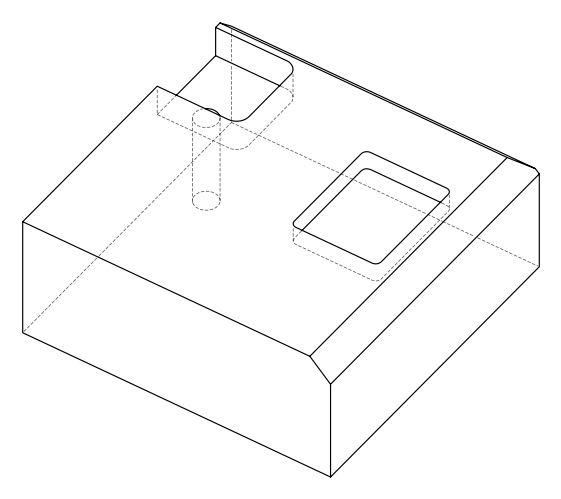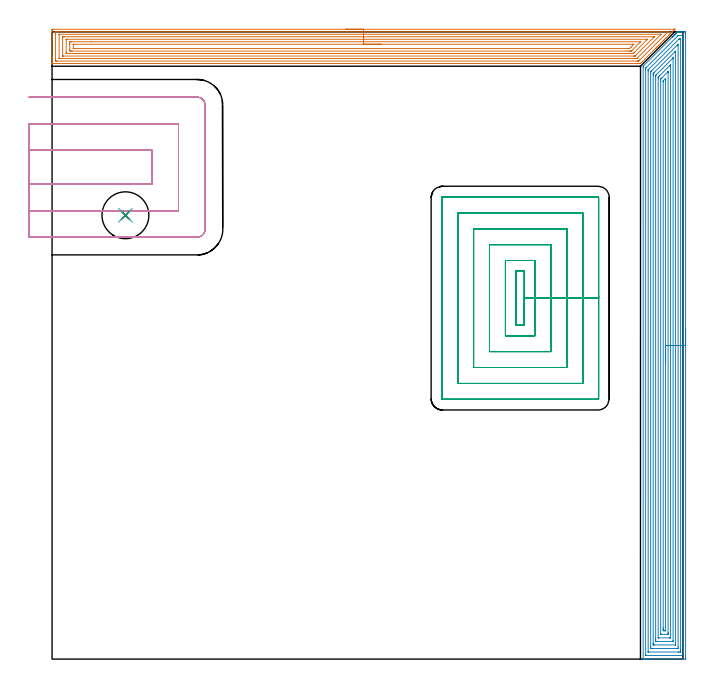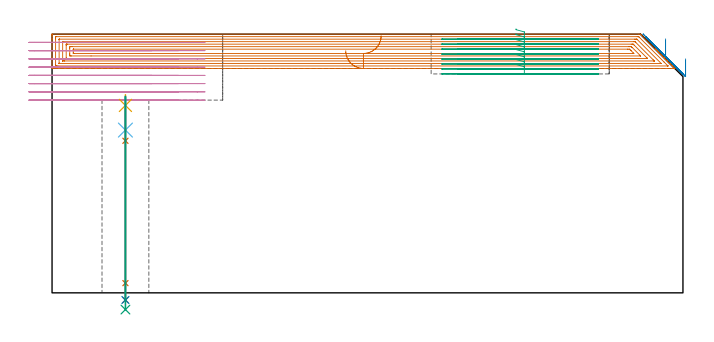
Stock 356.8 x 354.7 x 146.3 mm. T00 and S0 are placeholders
(PLAN: 9 operations, 7 tool changes, 84 min)
(1 AREA_MILL | FG_CHAMFER_SURFACE | UGT0205_001 | 19.57 min | 66856 mm3)
(2 AREA_MILL_1 | FG_CHAMFER_SURFACE_1 | UGT0205_001 | 25.31 min | 99148 mm3)
(3 MILL_RECTANGULAR_POCKET | POCKET_RECTANGULAR_STRAIGHT | NXT0201_011 | Follow Part, ap 3, ae 75% | 23.55 min | 285883 mm3)
(4 MILL_SLOT | SLOT_PARTIAL_RECTANGULAR | UGT0201_094 | Follow Part, ap 5, ae 75% | 13.89 min | 353791 mm3)
(5 SPOT_DRILL | STEP1HOLE | NXT0321_9005460120000 | 0.06 min | 140 mm3)
(6 DRILL_BLIND_HOLE_INTO_CENTER | STEP1HOLE | NXT0301_084 | 0.08 min | 1402 mm3)
(7 GUN_DRILL_THROUGH_HOLE | STEP1HOLE | UGT0307_008 | 0.55 min | 8850 mm3)
(8 DRILL_TO_ENLARGE_THROUGH_HOLE | STEP1HOLE | NXT0301_104 | 0.47 min | 6331 mm3)
(9 DRILL_TO_ENLARGE_THROUGH_HOLE_1 | STEP1HOLE | UGT0301_388 | 0.49 min | 43315 mm3)
(TOOL UGT0205_001 | Chamfer Mill 20 x 3 x 45 deg. | D20 FL50 Z2)
(TOOL NXT0201_011 | ENDMILL 12mm [2P460-1200-NA 1630] | D12 FL38 Z6)
(TOOL UGT0201_094 | End mill 20 mm | D20 FL38 Z4)
(TOOL NXT0321_9005460120000 | NC Spot Drill, 142deg, 12mm, Carbide, Uncoated | D12 PA142 FL30 Z2)
(TOOL NXT0301_084 | Carbide Drill 11.3mm [860.1-1130-034A1-MM 2214] | D11.3 PA140 FL55 Z2)
(TOOL UGT0307_008 | Gun Drill 11 mm | D11 PA130 FL24 Z1)
(TOOL NXT0301_104 | Carbide Drill 14mm [860.1-1400-112A1-MM 2214] | D14 PA140 FL123 Z2)
(TOOL UGT0301_388 | Twist Drill 26.5 mm | D26.5 PA118 FL165 Z2)
(OP 1 AREA_MILL)
G17 G21 G94 G90
T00 M6
G54
G17 G0 G90 X166.1 Y356.2 S1061 M3
G43 Z156.3 H0
Z136.9
G94 G1 X166.138 Z136.028 F250.
X166.252 Z135.164
X166.441 Z134.312
X166.703 Z133.48
X167.037 Z132.674
X167.44 Z131.9
X167.909 Z131.164
X168.44 Z130.472
X169.029 Z129.829
X169.672 Z129.24
X170.364 Z128.708
X171.1 Z128.24
X171.874 Z127.837
X172.68 Z127.503
X173.512 Z127.241
X174.364 Z127.052
X175.228 Z126.938
X176.1 Z126.9
X352.181 Y356.199 Z126.901
X352.189 Y356.196 Z126.904
X352.19 Y356.193 Z126.907
X352.181 Y356.182 Z126.918
X352.157 Y356.157 Z126.943
X351.754 Y355.752 Z127.345
X351.239 Y355.239 Z127.861
X350.991 Y354.989 Z128.108
X350.872 Y354.871 Z128.226
X350.693 Y354.693 Z128.407
X350.532 Y354.531 Z128.568
X350.432 Y354.431 Z128.667
X350.395 Y354.395 Z128.704
X349.991 Y353.99 Z129.108
X349.8 Y353.8 Z129.3
X349.684 Y353.684 Z129.416
X349.551 Y353.549 Z129.548
X349.502 Y353.501 Z129.597
X348.836 Y352.836 Z130.263
X348.67 Y352.668 Z130.428
X347.989 Y351.989 Z131.111
X347.789 Y351.787 Z131.309
X347.142 Y351.142 Z131.958
X346.908 Y350.906 Z132.19
X346.295 Y350.295 Z132.805
X346.228 Y350.227 Z132.872
X346.027 Y350.025 Z133.071
X345.447 Y349.447 Z133.652
X345.335 Y349.334 Z133.765
X345.145 Y349.144 Z133.952
X344.6 Y348.6 Z134.5
X344.264 Y348.262 Z134.834
X343.752 Y347.752 Z135.348
X343.383 Y347.381 Z135.715
X342.905 Y346.905 Z136.195
X342.655 Y346.654 Z136.443
X342.502 Y346.5 Z136.595
X342.351 Y346.35 Z136.748
X342.209 Y346.208 Z136.89
X342.062 Y346.059 Z137.036
X341.916 Y345.915 Z137.183
X341.762 Y345.761 Z137.336
X341.621 Y345.619 Z137.477
X341.481 Y345.48 Z137.618
X341.316 Y345.315 Z137.783
X341.18 Y345.178 Z137.918
X333.278 Y337.278 Z145.821
X332.832 Y336.835 Z146.265
X332.8 Y336.807 Z146.293
X331.939 Y336.8 Z146.3
X0.167
X0.007 Y336.802 Z146.289
X0.005 Y336.803 Z146.288
X0. Y337.135 Z145.964
Y337.468 Z145.631
Y338.129 Z144.966
Y339.34 Z143.756
Y339.891 Z143.203
Y350.19 Z132.907
Y355.477 Z127.62
X0.003 Y355.752 Z127.345
X0.01 Y356.192 Z126.906
X0.165 Y356.195 Z126.903
X0.614 Y356.2 Z126.9
X176.1
Y354.786 Z128.314
X348.101 Y354.785 Z128.315
X348.281 Y354.781 Z128.319
X348.316 Y354.779 Z128.321
X348.314 Y354.774 Z128.326
X348.301 Y354.757 Z128.343
X348.218 Y354.669 Z128.431
X346.082 Y352.532 Z130.568
X332.251 Y338.702 Z144.398
X331.939 Y338.392 Z144.708
X331.802 Y338.264 Z144.836
X331.747 Y338.221 Z144.879
X331.65 Y338.219 Z144.881
X331.449 Y338.216 Z144.884
X331.046 Y338.214 Z144.886
X330.959
X2.4 Y338.215 Z144.885
X2.312 Y338.216 Z144.884
X2.034 Y338.221 Z144.879
X2.01 Y338.312 Z144.788
X2.003 Y338.52 Z144.58
X2.001 Y339.01 Z144.09
X2. Y339.405 Z143.695
X2.001 Y353.99 Z129.11
X2.003 Y354.382 Z128.718
X2.01 Y354.772 Z128.328
X2.4 Y354.783 Z128.317
X2.488 Y354.784 Z128.316
X3.293 Y354.786 Z128.314
X176.1
Y353.372 Z129.728
X344.176 Y353.371 Z129.729
X344.27 Y353.37 Z129.73
X344.442 Y353.365 Z129.735
X344.454 Y353.363 Z129.737
X344.449 Y353.354 Z129.746
X344.442 Y353.342 Z129.758
X330.992 Y339.891 Z143.209
X330.823 Y339.726 Z143.374
X330.76 Y339.667 Z143.433
X330.733 Y339.644 Z143.456
X330.684 Y339.635 Z143.465
X330.416 Y339.631 Z143.469
X330.153 Y339.63 Z143.47
X329.526 Y339.629 Z143.471
X4.186
X4.097 Y339.63 Z143.47
X4.028 Y339.633 Z143.467
X4.013 Y339.635 Z143.465
X4.009 Y339.656 Z143.444
X4.005 Y339.708 Z143.392
X4.001 Y339.891 Z143.209
Y353.109 Z129.991
X4.002 Y353.291 Z129.809
X4.009 Y353.353 Z129.747
X4.012 Y353.365 Z129.735
X4.021 Y353.367 Z129.733
X4.053 Y353.37 Z129.73
X4.186 Y353.371 Z129.729
X176.1 Y353.372 Z129.728
Y351.957 Z131.143
X340.25
X340.472 Y351.956 Z131.144
X340.529 Y351.954 Z131.146
X340.58 Y351.951 Z131.149
X340.588 Y351.948 Z131.152
X340.577 Y351.935 Z131.165
X340.494 Y351.845 Z131.255
X340.43 Y351.78 Z131.32
X339.998 Y351.347 Z131.753
X330.153 Y341.502 Z141.598
X329.782 Y341.138 Z141.962
X329.704 Y341.064 Z142.036
X329.681 Y341.049 Z142.051
X329.646 Y341.047 Z142.053
X329.569 Y341.045 Z142.055
X329.26 Y341.043 Z142.057
X328.986
X6.591
X6.128 Y341.047 Z142.053
X6.022 Y341.05 Z142.05
X6.01 Y341.052 Z142.048
X6.006 Y341.073 Z142.027
X6.003 Y341.123 Z141.977
X6.001 Y341.223 Z141.877
X6. Y351.319 Z131.781
X6.002 Y351.773 Z131.327
X6.005 Y351.88 Z131.22
X6.009 Y351.932 Z131.168
X6.013 Y351.95 Z131.15
X6.041 Y351.952 Z131.148
X6.249 Y351.955 Z131.145
X6.865 Y351.957 Z131.143
X7.139
X176.1
Y350.543 Z132.557
X336.404
X336.727 Y350.536 Z132.564
X336.705 Y350.511 Z132.589
X336.664 Y350.465 Z132.635
X336.536 Y350.335 Z132.765
X336.404 Y350.202 Z132.898
X329.26 Y343.058 Z140.042
X328.995 Y342.796 Z140.304
X328.729 Y342.535 Z140.565
X328.658 Y342.468 Z140.632
X328.524 Y342.461 Z140.639
X328.444 Y342.458 Z140.642
X328.367 Y342.457 Z140.643
X327.552
X8.573
X8.415 Y342.458 Z140.642
X8.1 Y342.462 Z140.638
X8.015 Y342.464 Z140.636
X8.009 Y342.471 Z140.629
X8.005 Y342.492 Z140.608
X8.002 Y342.535 Z140.565
X8. Y343.177 Z139.923
Y350.227 Z132.873
X8.003 Y350.465 Z132.635
X8.006 Y350.505 Z132.595
X8.009 Y350.522 Z132.578
X8.025 Y350.536 Z132.564
X8.573 Y350.543 Z132.557
X176.1
Y349.129 Z133.971
X332.586 Y349.128 Z133.972
X332.832 Y349.125 Z133.975
X332.85 Y349.123 Z133.977
X332.861 Y349.12 Z133.98
X332.855 Y349.108 Z133.992
X332.847 Y349.097 Z134.003
X332.832 Y349.08 Z134.02
X328.049 Y344.297 Z138.803
X327.761 Y344.013 Z139.087
X327.662 Y343.918 Z139.182
X327.626 Y343.886 Z139.214
X327.58 Y343.878 Z139.222
X327.473 Y343.876 Z139.224
X327.011 Y343.872 Z139.228
X326.58 Y343.871 Z139.229
X326.119
X11.331
X10.868 Y343.872 Z139.228
X10.438 Y343.875 Z139.225
X10.016 Y343.878 Z139.222
X10.008 Y344.297 Z138.803
X10.001 Y344.727 Z138.373
X10. Y347.822 Z135.278
X10.001 Y348.252 Z134.848
X10.007 Y348.703 Z134.397
X10.013 Y349.122 Z133.978
X10.438 Y349.125 Z133.975
X10.9 Y349.128 Z133.972
X22.061 Y349.129 Z133.971
X176.1
Y347.715 Z135.385
X328.475 Y347.714 Z135.386
X328.972 Y347.709 Z135.391
X328.999 Y347.707 Z135.393
X328.987 Y347.692 Z135.408
X328.95 Y347.65 Z135.45
X328.892 Y347.589 Z135.511
X328.819 Y347.516 Z135.584
X327.418 Y346.115 Z136.985
X327.362 Y346.059 Z137.041
X326.971 Y345.674 Z137.426
X326.58 Y345.292 Z137.808
X326.467 Y345.29 Z137.81
X325.687 Y345.286 Z137.814
X325.579 Y345.285 Z137.815
X12.224 Y345.286 Z137.814
X12.114 Y345.287 Z137.813
X12.039 Y345.29 Z137.81
X12.009 Y345.293 Z137.807
X12.005 Y345.309 Z137.791
X12.002 Y345.329 Z137.771
X12. Y345.399 Z137.701
X12.001 Y347.382 Z135.718
X12.003 Y347.529 Z135.571
X12.008 Y347.646 Z135.454
X12.013 Y347.709 Z135.391
X12.029 Y347.71 Z135.39
X12.224 Y347.714 Z135.386
X12.332
X176.1 Y347.715 Z135.385
X176.972 Z135.423
X177.837 Z135.537
X178.688 Z135.726
X179.52 Z135.988
X180.326 Z136.322
X181.1 Z136.725
X181.836 Z137.194
X182.528 Z137.725
X183.171 Z138.314
X183.76 Z138.957
X184.292 Z139.65
X184.76 Z140.385
X185.163 Z141.159
X185.497 Z141.965
X185.759 Z142.797
X185.948 Z143.649
X186.062 Z144.514
X186.1 Z145.385
G0 Z156.3
M5
M2
(OP 2 AREA_MILL_1)
G17 G21 G94 G90
T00 M6
G54
G17 G0 G90 X358.3 Y187.35 S1061 M3
G43 Z156.3 H0
Z132.3
G94 G1 Y187.312 Z131.428 F250.
Y187.198 Z130.563
Y187.009 Z129.712
Y186.747 Z128.88
Y186.413 Z128.074
Y186.01 Z127.3
Y185.542 Z126.564
Y185.01 Z125.872
Y184.421 Z125.229
Y183.778 Z124.64
Y183.086 Z124.108
Y182.35 Z123.64
Y181.576 Z123.237
Y180.77 Z122.903
Y179.938 Z122.641
Y179.087 Z122.452
Y178.222 Z122.338
Y177.35 Z122.3
Y0.608
X358.296 Y0.214 Z122.302
X358.292 Y0.01 Z122.306
X358.084 Y0. Z122.513
X338.055 Z142.54
X337.452 Z143.142
X336.888 Z143.709
X336.567 Z144.029
X336.003 Z144.593
X335.683 Z144.912
X335.041 Z145.558
X334.661 Z145.938
X334.32 Z146.271
X334.302 Y0.008 Z146.288
X334.3 Y0.162 Z146.3
Y334.454
X334.307 Y335.301 Z146.293
X334.346 Y335.347 Z146.253
X350.724 Y351.726 Z129.872
X350.859 Y351.86 Z129.738
X351.029 Y352.03 Z129.568
X351.166 Y352.168 Z129.43
X351.306 Y352.307 Z129.292
X351.468 Y352.469 Z129.13
X351.609 Y352.611 Z128.987
X351.752 Y352.753 Z128.846
X351.906 Y352.908 Z128.691
X352.051 Y353.053 Z128.544
X352.198 Y353.199 Z128.399
X352.345 Y353.346 Z128.253
X352.493 Y353.496 Z128.102
X352.645 Y353.646 Z127.953
X352.783 Y353.785 Z127.814
X352.936 Y353.938 Z127.659
X353.091 Y354.092 Z127.507
X353.222 Y354.223 Z127.376
X353.378 Y354.381 Z127.217
X353.537 Y354.538 Z127.06
X353.691 Y354.696 Z126.897
X353.695 Y354.698 Z126.893
X353.698 Y354.7 Z126.89
X353.839 Z126.754
X354.08 Z126.519
X354.507 Z126.093
X355.148 Z125.447
X356.353 Z124.244
X356.917 Z123.677
X357.52 Z123.075
X357.802 Y354.697 Z122.793
X358.291 Y354.691 Z122.305
X358.294 Y354.588 Z122.302
X358.299 Y354.092 Z122.301
X358.3 Y353.59 Z122.3
Y177.35
X356.886 Z123.714
X356.885 Y2.178 Z123.715
X356.884 Y2.071 Z123.716
X356.881 Y2.018 Z123.719
X356.88 Y2.012 Z123.72
X356.863 Y2.008 Z123.737
X356.812 Y2.005 Z123.788
X356.422 Y2. Z124.178
X336.072 Y2.001 Z144.528
X335.837 Y2.005 Z144.763
X335.732 Y2.01 Z144.868
X335.721 Y2.014 Z144.879
X335.719 Y2.031 Z144.881
X335.716 Y2.077 Z144.884
X335.715 Y2.172 Z144.885
X335.714 Y2.362 Z144.886
Y333.561
X335.717 Y333.992 Z144.883
X335.72 Y334.207 Z144.88
X335.721 Y334.256 Z144.879
X335.745 Y334.285 Z144.855
X335.795 Y334.341 Z144.805
X335.904 Y334.454 Z144.696
X353.757 Y352.307 Z126.843
X354.014 Y352.557 Z126.586
X354.099 Y352.637 Z126.501
X354.167 Y352.69 Z126.433
X354.263 Y352.692 Z126.337
X354.759 Y352.699 Z125.841
X356.528 Z124.072
X356.763 Y352.695 Z123.837
X356.868 Y352.69 Z123.732
X356.879 Y352.686 Z123.721
X356.881 Y352.67 Z123.719
X356.884 Y352.623 Z123.716
X356.885 Y352.528 Z123.715
X356.886 Y352.338 Z123.714
Y177.35
X355.472 Z125.128
X355.471 Y5.071 Z125.129
X355.47 Y4.746 Z125.13
X355.466 Y4.179 Z125.134
X355.465 Y4.025 Z125.135
X355.317 Y4.008 Z125.283
X355.148 Y4.004 Z125.452
X354.44 Y4. Z126.16
X354.263 Z126.337
X337.452 Y4.001 Z143.148
X337.275 Y4.005 Z143.325
X337.158 Y4.01 Z143.442
X337.134 Y4.016 Z143.466
X337.133 Y4.031 Z143.467
X337.131 Y4.07 Z143.469
X337.129 Y4.179 Z143.471
Y332.669
Y332.994
X337.132 Y333.104 Z143.468
X337.135 Y333.19 Z143.465
X337.142 Y333.231 Z143.458
X337.163 Y333.254 Z143.437
X337.452 Y333.553 Z143.148
X354.422 Y350.521 Z126.178
X354.57 Y350.661 Z126.03
X354.597 Y350.686 Z126.003
X354.676 Y350.692 Z125.924
X354.794 Y350.696 Z125.806
X354.971 Y350.7 Z125.629
X355.148 Y350.699 Z125.452
X355.325 Y350.695 Z125.275
X355.442 Y350.69 Z125.158
X355.466 Y350.684 Z125.134
X355.467 Y350.669 Z125.133
X355.47 Y350.63 Z125.13
X355.471 Y350.521 Z125.129
X355.472 Y177.35 Z125.128
X354.057 Z126.543
Y6.856
X354.055 Y6.173 Z126.545
X354.053 Y6.074 Z126.547
X354.051 Y6.021 Z126.549
X354.014 Y6.01 Z126.586
X353.342 Y6. Z127.258
X339.186 Z141.414
X338.788 Y6.005 Z141.812
X338.589 Y6.01 Z142.011
X338.549 Y6.013 Z142.051
X338.547 Y6.047 Z142.053
X338.545 Y6.105 Z142.055
X338.543 Y6.649 Z142.057
Y6.856
Y331.568
X338.545 Y331.776 Z142.055
X338.55 Y332.118 Z142.05
X338.556 Y332.195 Z142.044
X338.6 Y332.244 Z142.
X338.678 Y332.325 Z141.922
X339.017 Y332.669 Z141.583
X339.12 Y332.772 Z141.48
X353.784 Y347.434 Z126.816
X353.879 Y347.528 Z126.721
X354.001 Y347.645 Z126.599
X354.046 Y347.686 Z126.554
X354.05 Y347.619 Z126.55
X354.053 Y347.515 Z126.547
X354.057 Y347.159 Z126.543
Y177.35
X352.643 Z127.957
Y8.491
X352.642 Y8.34 Z127.958
X352.637 Y8.038 Z127.963
X352.636 Y8.008 Z127.964
X352.631 Y8.006 Z127.969
X352.613 Y8.002 Z127.987
X352.573 Y8.001 Z128.027
X352.493 Y8. Z128.107
X340.742 Z139.858
X340.107 Y8.004 Z140.493
X340.016 Y8.006 Z140.584
X339.967 Y8.01 Z140.633
X339.963 Y8.189 Z140.637
X339.958 Y8.491 Z140.642
X339.957 Y8.642 Z140.643
Y8.793
Y330.142
X339.961 Y330.883 Z140.639
X339.963 Y331.028 Z140.637
X339.972 Y331.162 Z140.628
X340.107 Y331.302 Z140.493
X340.34 Y331.54 Z140.26
X340.574 Y331.776 Z140.026
X352.179 Y343.38 Z128.421
X352.338 Y343.537 Z128.262
X352.493 Y343.685 Z128.107
X352.636 Y343.815 Z127.964
X352.641 Y343.531 Z127.959
X352.642 Y343.38 Z127.958
X352.643 Y177.35 Z127.957
X351.229 Z129.371
Y10.427
X351.228 Y10.172 Z129.372
X351.226 Y10.045 Z129.374
X351.223 Y10.016 Z129.377
X351.221 Y10.01 Z129.379
X351.207 Y10.006 Z129.393
X351.146 Y10.001 Z129.454
X342.299 Y10. Z138.301
X341.876 Y10.001 Z138.724
X341.41 Y10.004 Z139.19
X341.381 Y10.01 Z139.219
X341.378 Y10.037 Z139.222
X341.374 Y10.427 Z139.226
X341.371 Y10.936 Z139.229
Y11.32
Y329.098
X341.373 Y329.606 Z139.227
X341.376 Y329.991 Z139.224
X341.378 Y330.113 Z139.222
X341.456 Y330.198 Z139.144
X341.561 Y330.309 Z139.039
X341.876 Y330.628 Z138.724
X342.003 Y330.756 Z138.597
X351.116 Y339.867 Z129.484
X351.149 Y339.898 Z129.451
X351.203 Y339.944 Z129.397
X351.223 Y339.958 Z129.377
X351.225 Y339.936 Z129.375
X351.227 Y339.888 Z129.373
X351.228 Y339.81 Z129.372
X351.229 Y339.645 Z129.371
Y177.35
X349.815 Z130.785
Y12.104
X349.814 Y12.05 Z130.786
X349.811 Y12.024 Z130.789
X349.809 Y12.017 Z130.791
X349.795 Y12.01 Z130.805
X349.375 Y12.003 Z131.225
X349.165 Y12. Z131.435
X342.971 Z137.629
X342.864 Y12.003 Z137.736
X342.845 Y12.005 Z137.755
X342.792 Y12.02 Z137.808
X342.786 Y12.187 Z137.814
Y12.212
X342.785 Y328.181 Z137.815
X342.791 Y329.068 Z137.809
X342.803 Y329.098 Z137.797
X343.224 Y329.524 Z137.376
X343.646 Y329.949 Z136.954
X349.295 Y335.598 Z131.305
X349.444 Y335.745 Z131.156
X349.799 Y336.09 Z130.801
X349.808 Y336.096 Z130.792
X349.81 Y336.061 Z130.79
X349.813 Y335.963 Z130.787
X349.814 Y335.766 Z130.786
X349.815 Y335.371 Z130.785
Y177.35
X348.4 Z132.2
Y14.89
X348.399 Y14.558 Z132.201
X348.396 Y14.223 Z132.204
X348.393 Y14.01 Z132.207
X348.29 Y14.006 Z132.31
X348.07 Y14. Z132.53
X344.53 Z136.07
X344.31 Y14.006 Z136.29
X344.208 Y14.01 Z136.392
X344.204 Y14.066 Z136.396
X344.202 Y14.127 Z136.398
X344.2 Y14.331 Z136.4
Y326.754
X344.201 Y327.313 Z136.399
X344.202 Y327.644 Z136.398
X344.207 Y327.926 Z136.393
X344.216 Y328.058 Z136.384
X344.354 Y328.206 Z136.246
X344.886 Y328.74 Z135.714
X348.07 Y331.923 Z132.53
X348.142 Y331.995 Z132.458
X348.287 Y332.136 Z132.313
X348.383 Y332.224 Z132.217
X348.396 Y332.234 Z132.204
X348.397 Y332.232 Z132.203
X348.399 Y332.205 Z132.201
X348.4 Y332.11 Z132.2
Y331.776
Y177.35
X346.986 Z133.614
Y16.156
X346.984 Y16.07 Z133.616
X346.982 Y16.028 Z133.618
X346.98 Y16.013 Z133.62
X346.962 Y16.007 Z133.638
X346.3 Y16.002 Z134.3
X346.083 Z134.517
X345.629 Y16.01 Z134.971
X345.618 Y16.471 Z134.982
X345.616 Y16.675 Z134.984
X345.614 Y17.368 Z134.986
Y17.568
Y326.42
X345.617 Y326.766 Z134.983
X345.621 Y326.939 Z134.979
X345.625 Y327.017 Z134.975
X345.666 Y327.06 Z134.934
X345.91 Y327.313 Z134.69
X346.871 Y328.274 Z133.729
X346.938 Y328.335 Z133.662
X346.979 Y328.371 Z133.621
X346.982 Y328.329 Z133.618
X346.985 Y328.263 Z133.615
X346.986 Y327.513 Z133.614
Y177.35
Y176.478 Z133.652
Y175.614 Z133.766
Y174.762 Z133.955
Y173.93 Z134.217
Y173.124 Z134.551
Y172.35 Z134.954
Y171.614 Z135.422
Y170.922 Z135.953
Y170.279 Z136.543
Y169.69 Z137.186
Y169.159 Z137.878
Y168.69 Z138.614
Y168.287 Z139.388
Y167.953 Z140.194
Y167.691 Z141.026
Y167.502 Z141.877
Y167.388 Z142.742
Y167.35 Z143.614
G0 Z156.3
M5
M2
(OP 3 MILL_RECTANGULAR_POCKET)
G17 G21 G94 G90
T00 M6
G54
G17 G0 G90 X262.4 Y190.642 S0 M3
G43 Z156.3 H1
Z149.3
G94 G1 Y188.9 Z148.833 F250.
X267.1 Z147.574
Y204.15 Z143.487
Y219.4 F500.
X262.4
Y188.9
X267.1
Y204.15
X273.1
Y225.4
X256.4
Y182.9
X273.1
Y204.15
X282.1
Y234.4
X247.4
Y173.9
X282.1
Y204.15
X291.1
Y243.4
X238.4
Y164.9
X291.1
Y204.15
X300.1
Y252.4
X229.4
Y155.9
X300.1
Y204.15
X309.1
Y261.
G3 X308.7 Y261.4 R0.4
G1 X220.8
G3 X220.4 Y261. R0.4
G1 Y147.3
G3 X220.8 Y146.9 R0.4
G1 X308.7
G3 X309.1 Y147.3 R0.4
G1 Y204.15
Y205.15
G0 X262.4 Y190.642 Z146.487
G1 Y188.9 Z146.021 F250.
X267.1 Z144.761
Y204.15 Z140.675
Y219.4 F500.
X262.4
Y188.9
X267.1
Y204.15
X273.1
Y225.4
X256.4
Y182.9
X273.1
Y204.15
X282.1
Y234.4
X247.4
Y173.9
X282.1
Y204.15
X291.1
Y243.4
X238.4
Y164.9
X291.1
Y204.15
X300.1
Y252.4
X229.4
Y155.9
X300.1
Y204.15
X309.1
Y261.
G3 X308.7 Y261.4 R0.4
G1 X220.8
G3 X220.4 Y261. R0.4
G1 Y147.3
G3 X220.8 Y146.9 R0.4
G1 X308.7
G3 X309.1 Y147.3 R0.4
G1 Y204.15
Y205.15
G0 X262.4 Y190.642 Z143.675
G1 Y188.9 Z143.208 F250.
X267.1 Z141.949
Y204.15 Z137.862
Y219.4 F500.
X262.4
Y188.9
X267.1
Y204.15
X273.1
Y225.4
X256.4
Y182.9
X273.1
Y204.15
X282.1
Y234.4
X247.4
Y173.9
X282.1
Y204.15
X291.1
Y243.4
X238.4
Y164.9
X291.1
Y204.15
X300.1
Y252.4
X229.4
Y155.9
X300.1
Y204.15
X309.1
Y261.
G3 X308.7 Y261.4 R0.4
G1 X220.8
G3 X220.4 Y261. R0.4
G1 Y147.3
G3 X220.8 Y146.9 R0.4
G1 X308.7
G3 X309.1 Y147.3 R0.4
G1 Y204.15
Y205.15
G0 X262.4 Y190.642 Z140.862
G1 Y188.9 Z140.396 F250.
X267.1 Z139.136
Y204.15 Z135.05
Y219.4 F500.
X262.4
Y188.9
X267.1
Y204.15
X273.1
Y225.4
X256.4
Y182.9
X273.1
Y204.15
X282.1
Y234.4
X247.4
Y173.9
X282.1
Y204.15
X291.1
Y243.4
X238.4
Y164.9
X291.1
Y204.15
X300.1
Y252.4
X229.4
Y155.9
X300.1
Y204.15
X309.1
Y261.
G3 X308.7 Y261.4 R0.4
G1 X220.8
G3 X220.4 Y261. R0.4
G1 Y147.3
G3 X220.8 Y146.9 R0.4
G1 X308.7
G3 X309.1 Y147.3 R0.4
G1 Y204.15
Y205.15
G0 X262.4 Y190.642 Z138.05
G1 Y188.9 Z137.583 F250.
X267.1 Z136.324
Y204.15 Z132.237
Y219.4 F500.
X262.4
Y188.9
X267.1
Y204.15
X273.1
Y225.4
X256.4
Y182.9
X273.1
Y204.15
X282.1
Y234.4
X247.4
Y173.9
X282.1
Y204.15
X291.1
Y243.4
X238.4
Y164.9
X291.1
Y204.15
X300.1
Y252.4
X229.4
Y155.9
X300.1
Y204.15
X309.1
Y261.
G3 X308.7 Y261.4 R0.4
G1 X220.8
G3 X220.4 Y261. R0.4
G1 Y147.3
G3 X220.8 Y146.9 R0.4
G1 X308.7
G3 X309.1 Y147.3 R0.4
G1 Y204.15
Y205.15
G0 X262.4 Y190.642 Z135.237
G1 Y188.9 Z134.771 F250.
X267.1 Z133.511
Y204.15 Z129.425
Y219.4 F500.
X262.4
Y188.9
X267.1
Y204.15
X273.1
Y225.4
X256.4
Y182.9
X273.1
Y204.15
X282.1
Y234.4
X247.4
Y173.9
X282.1
Y204.15
X291.1
Y243.4
X238.4
Y164.9
X291.1
Y204.15
X300.1
Y252.4
X229.4
Y155.9
X300.1
Y204.15
X309.1
Y261.
G3 X308.7 Y261.4 R0.4
G1 X220.8
G3 X220.4 Y261. R0.4
G1 Y147.3
G3 X220.8 Y146.9 R0.4
G1 X308.7
G3 X309.1 Y147.3 R0.4
G1 Y204.15
Y205.15
G0 X262.4 Y190.642 Z132.425
G1 Y188.9 Z131.958 F250.
X267.1 Z130.699
Y204.15 Z126.612
Y219.4 F500.
X262.4
Y188.9
X267.1
Y204.15
X273.1
Y225.4
X256.4
Y182.9
X273.1
Y204.15
X282.1
Y234.4
X247.4
Y173.9
X282.1
Y204.15
X291.1
Y243.4
X238.4
Y164.9
X291.1
Y204.15
X300.1
Y252.4
X229.4
Y155.9
X300.1
Y204.15
X309.1
Y261.
G3 X308.7 Y261.4 R0.4
G1 X220.8
G3 X220.4 Y261. R0.4
G1 Y147.3
G3 X220.8 Y146.9 R0.4
G1 X308.7
G3 X309.1 Y147.3 R0.4
G1 Y204.15
Y205.15
G0 X262.4 Y190.642 Z129.612
G1 Y188.9 Z129.146 F250.
X267.1 Z127.886
Y204.15 Z123.8
Y219.4 F500.
X262.4
Y188.9
X267.1
Y204.15
X273.1
Y225.4
X256.4
Y182.9
X273.1
Y204.15
X282.1
Y234.4
X247.4
Y173.9
X282.1
Y204.15
X291.1
Y243.4
X238.4
Y164.9
X291.1
Y204.15
X300.1
Y252.4
X229.4
Y155.9
X300.1
Y204.15
X309.1
Y261.
G3 X308.7 Y261.4 R0.4
G1 X220.8
G3 X220.4 Y261. R0.4
G1 Y147.3
G3 X220.8 Y146.9 R0.4
G1 X308.7
G3 X309.1 Y147.3 R0.4
G1 Y204.15
Y205.15
G0 Z156.3
M5
M2
(OP 4 MILL_SLOT)
G17 G21 G94 G90
T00 M6
G54
G17 G0 G90 X-13. Y268.6 S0 M3
G43 Z156.3 H0
Z141.637
G94 G1 X-10. F250.
X56.5 F500.
Y287.8
X-10.
X-13. F250.
Y253.6
X-10.
X71.5 F500.
Y302.8
X-10.
X-13. F250.
Y238.6
X-10.
X82.1 F500.
G3 X86.5 Y243. R4.4
G1 Y313.4
G3 X82.1 Y317.8 R4.4
G1 X-10.
X-13. F250.
G0 Y268.6 Z136.975
G1 X-10.
X56.5 F500.
Y287.8
X-10.
X-13. F250.
Y253.6
X-10.
X71.5 F500.
Y302.8
X-10.
X-13. F250.
Y238.6
X-10.
X82.1 F500.
G3 X86.5 Y243. R4.4
G1 Y313.4
G3 X82.1 Y317.8 R4.4
G1 X-10.
X-13. F250.
G0 Y268.6 Z132.312
G1 X-10.
X56.5 F500.
Y287.8
X-10.
X-13. F250.
Y253.6
X-10.
X71.5 F500.
Y302.8
X-10.
X-13. F250.
Y238.6
X-10.
X82.1 F500.
G3 X86.5 Y243. R4.4
G1 Y313.4
G3 X82.1 Y317.8 R4.4
G1 X-10.
X-13. F250.
G0 Y268.6 Z127.65
G1 X-10.
X56.5 F500.
Y287.8
X-10.
X-13. F250.
Y253.6
X-10.
X71.5 F500.
Y302.8
X-10.
X-13. F250.
Y238.6
X-10.
X82.1 F500.
G3 X86.5 Y243. R4.4
G1 Y313.4
G3 X82.1 Y317.8 R4.4
G1 X-10.
X-13. F250.
G0 Y268.6 Z122.987
G1 X-10.
X56.5 F500.
Y287.8
X-10.
X-13. F250.
Y253.6
X-10.
X71.5 F500.
Y302.8
X-10.
X-13. F250.
Y238.6
X-10.
X82.1 F500.
G3 X86.5 Y243. R4.4
G1 Y313.4
G3 X82.1 Y317.8 R4.4
G1 X-10.
X-13. F250.
G0 Y268.6 Z118.325
G1 X-10.
X56.5 F500.
Y287.8
X-10.
X-13. F250.
Y253.6
X-10.
X71.5 F500.
Y302.8
X-10.
X-13. F250.
Y238.6
X-10.
X82.1 F500.
G3 X86.5 Y243. R4.4
G1 Y313.4
G3 X82.1 Y317.8 R4.4
G1 X-10.
X-13. F250.
G0 Y268.6 Z113.662
G1 X-10.
X56.5 F500.
Y287.8
X-10.
X-13. F250.
Y253.6
X-10.
X71.5 F500.
Y302.8
X-10.
X-13. F250.
Y238.6
X-10.
X82.1 F500.
G3 X86.5 Y243. R4.4
G1 Y313.4
G3 X82.1 Y317.8 R4.4
G1 X-10.
X-13. F250.
G0 Y268.6 Z109.
G1 X-10.
X56.5 F500.
Y287.8
X-10.
X-13. F250.
Y253.6
X-10.
X71.5 F500.
Y302.8
X-10.
X-13. F250.
Y238.6
X-10.
X82.1 F500.
G3 X86.5 Y243. R4.4
G1 Y313.4
G3 X82.1 Y317.8 R4.4
G1 X-10.
X-13. F250.
G0 Z156.3
M5
M2
(OP 5 SPOT_DRILL)
G17 G21 G94 G90
T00 M6
G54
G17 G0 G90 X41.5 Y251. S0 M3
G43 Z156.3 H0
G94 G81 G98 Z106. F250. R112.
G80
M5
M2
(OP 6 DRILL_BLIND_HOLE_INTO_CENTER)
G17 G21 G94 G90
T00 M6
G54
G17 G0 G90 X41.5 Y251. S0 M3
G43 Z156.3 H1
G94 G81 G98 Z92.05 F250. R111.
G80
M5
M2
(OP 7 GUN_DRILL_THROUGH_HOLE)
G17 G21 G94 G90
T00 M6
G54
G17 G0 G90 X41.5 Y251. M8
G43 Z156.3 H0
Z104.249
S716 M3
G94 G1 Z85.987 F125. M26
G4 X.084
Z5.5 F250.
G4 X.084
Z-4.065 F125.
G4 X.084
M5
M9
G0 Z104.249
Z156.3
M2
(OP 8 DRILL_TO_ENLARGE_THROUGH_HOLE)
G17 G21 G94 G90
T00 M6
G54
G17 G0 G90 X41.5 Y251. S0 M3
G43 Z156.3 H1
G94 G73 G98 Z-4.048 F250. Q12.561 R111.
G80
M5
M2
(OP 9 DRILL_TO_ENLARGE_THROUGH_HOLE_1)
G17 G21 G94 G90
T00 M6
G54
G17 G0 G90 X41.5 Y251. S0 M3
G43 Z156.3 H0
G94 G73 G98 Z-9.461 F250. Q23.692 R111.
G80
M5
M2
